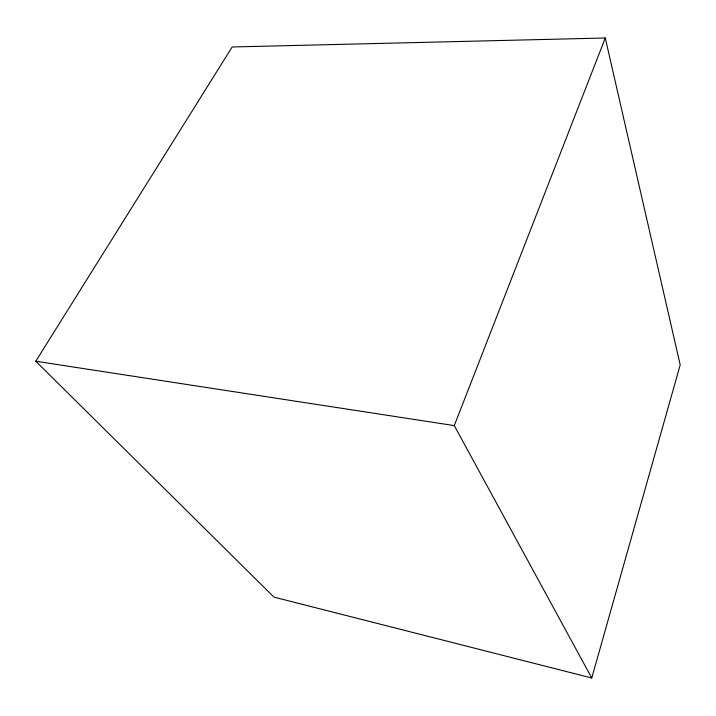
<?xml version="1.0" encoding="UTF-8"?>
<svg xmlns="http://www.w3.org/2000/svg" width="716" height="716" viewBox="0 0 716 716"><rect width="100%" height="100%" fill="white"/><g stroke="black" fill="none" stroke-linecap="round" stroke-linejoin="round"><path stroke-width="1.07" d="M591.756 678.007L680.2 364.892L605.271 37.993L232.163 46.979L35.8 361.24L273.951 597.117L591.756 678.007L454.275 425.599L605.271 37.993M35.8 361.24L454.275 425.599"/></g></svg>
